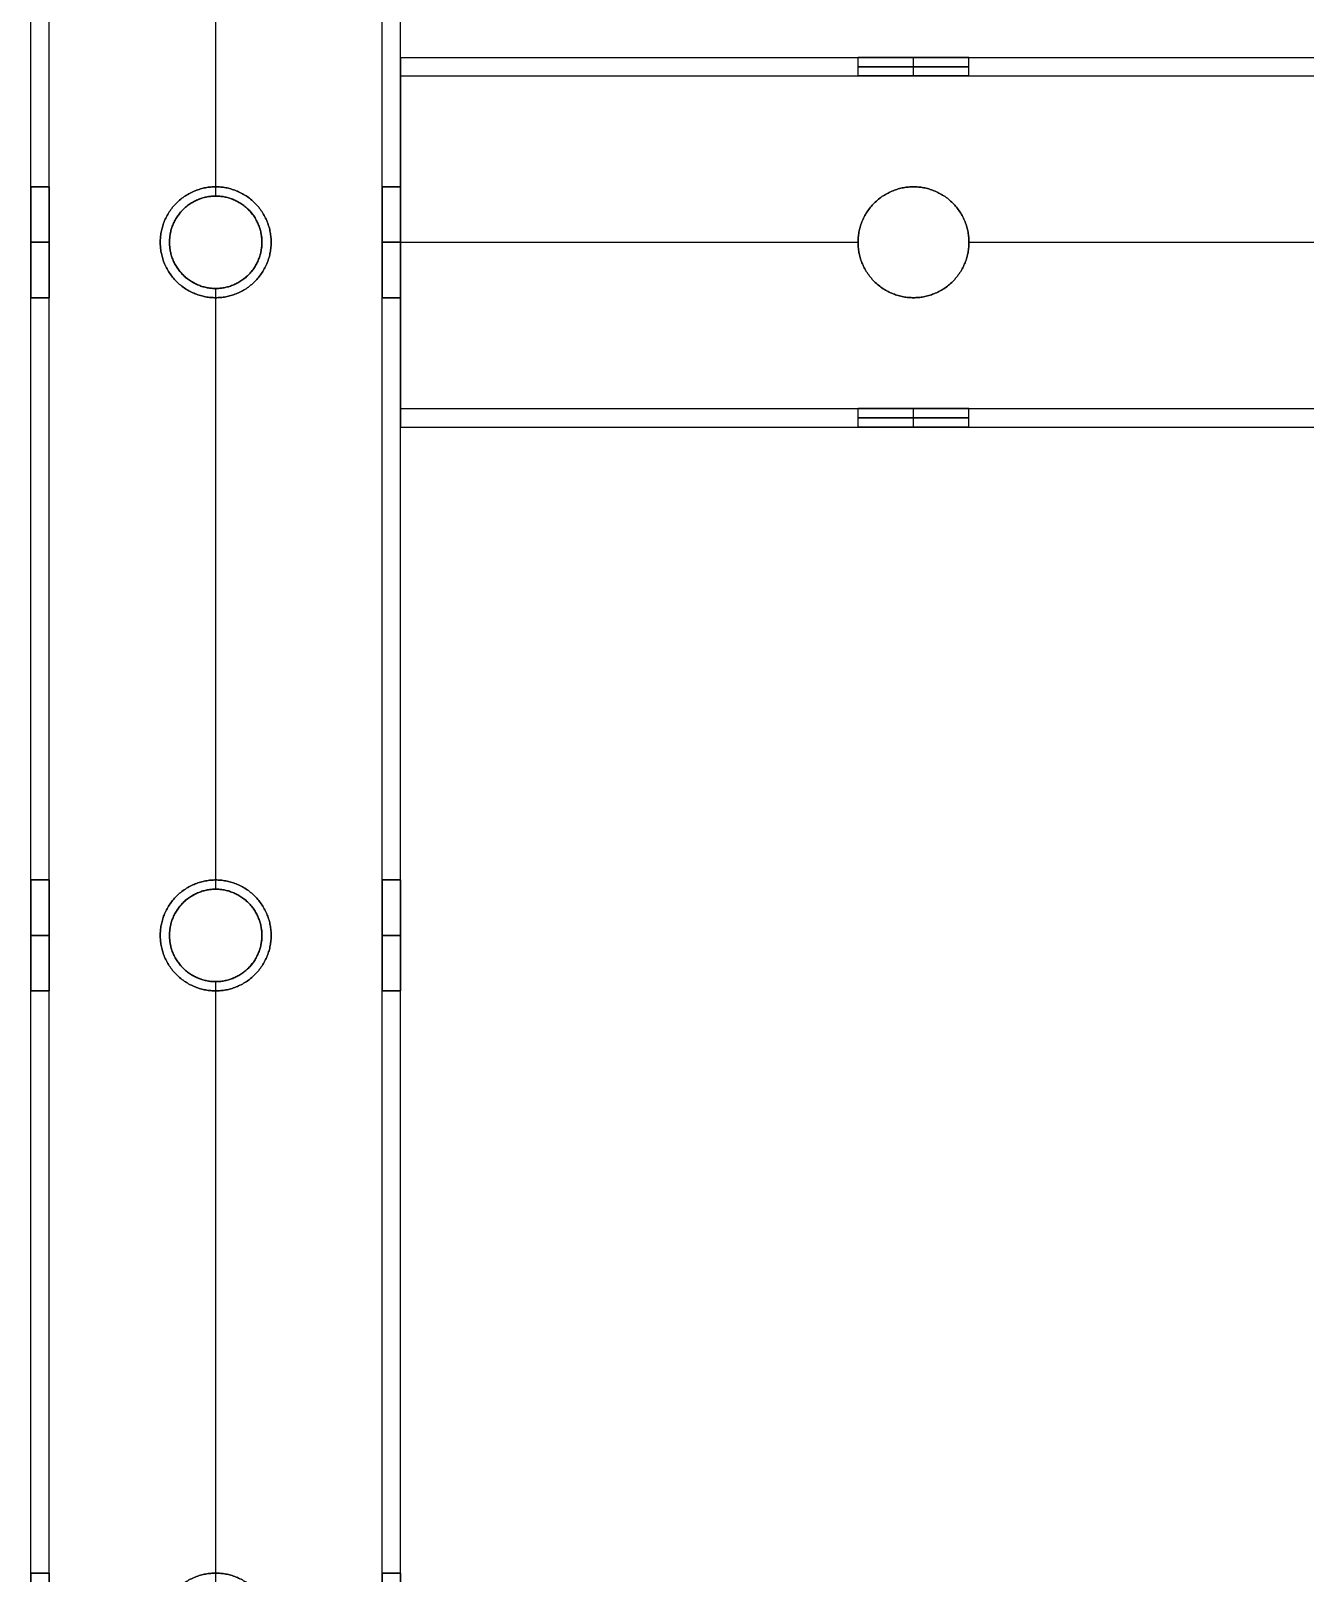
# Model space of a CAD drawing. Header units: millimetres. Extents: x -5956 to -4640, y -5088 to -3772.
# Drawn here: x -5956.1 to -5818.2, y -4611.4 to -4444.5 of the extents above; entities that cross this region are included whole.
import ezdxf

# ---------------------------------------------------------------- set-up
doc = ezdxf.new("R2010")
doc.units = ezdxf.units.MM
doc.header["$MEASUREMENT"] = 0
doc.layers.add('staal', color=5, linetype='Continuous', true_color=0x0000ff)

msp = doc.modelspace()

# ---------------------------------------------------------------- linework, layer by layer
at = {"layer": 'staal'}
for p, q in [((-5916.11, -4449.39, -404.81), (-5916.11, -4447.39, -404.81)), ((-5866.61, -4449.39, -404.81), (-5866.61, -4447.39, -404.81)), ((-5860.61, -4449.39, -398.81), (-5860.61, -4447.39, -398.81)), ((-5860.61, -4449.39, -410.81), (-5860.61, -4447.39, -410.81)), ((-5854.61, -4449.39, -404.81), (-5854.61, -4447.39, -404.81)), ((-5956.11, -4461.39, 1641.01), (-5954.11, -4461.39, 1641.01)), ((-5954.11, -4461.39, -404.81), (-5956.11, -4461.39, -404.81)), ((-5936.11, -4461.39, 1659.01), (-5936.11, -4461.39, 1661.01)), ((-5936.11, -4461.39, 1621.01), (-5936.11, -4461.39, 1623.01)), ((-5918.11, -4461.39, 1641.01), (-5916.11, -4461.39, 1641.01)), ((-5916.11, -4461.39, -404.81), (-5918.11, -4461.39, -404.81)), ((-5860.61, -4461.39, -422.81), (-5860.61, -4461.39, -424.81)), ((-5860.61, -4461.39, -384.81), (-5860.61, -4461.39, -386.81)), ((-5936.11, -4462.39, -386.81), (-5936.11, -4462.39, -384.81)), ((-5936.11, -4462.39, -424.81), (-5936.11, -4462.39, -422.81)), ((-5956.11, -4467.39, 1635.01), (-5954.11, -4467.39, 1635.01)), ((-5956.11, -4467.39, 1647.01), (-5954.11, -4467.39, 1647.01)), ((-5954.11, -4467.39, -410.81), (-5956.11, -4467.39, -410.81)), ((-5954.11, -4467.39, -398.81), (-5956.11, -4467.39, -398.81)), ((-5942.11, -4467.39, 1659.01), (-5942.11, -4467.39, 1661.01)), ((-5942.11, -4467.39, 1621.01), (-5942.11, -4467.39, 1623.01)), ((-5941.11, -4467.39, -386.81), (-5941.11, -4467.39, -384.81)), ((-5941.11, -4467.39, -424.81), (-5941.11, -4467.39, -422.81)), ((-5931.11, -4467.39, -424.81), (-5931.11, -4467.39, -422.81)), ((-5931.11, -4467.39, -386.81), (-5931.11, -4467.39, -384.81)), ((-5930.11, -4467.39, 1659.01), (-5930.11, -4467.39, 1661.01)), ((-5930.11, -4467.39, 1621.01), (-5930.11, -4467.39, 1623.01)), ((-5918.11, -4467.39, 1635.01), (-5916.11, -4467.39, 1635.01)), ((-5918.11, -4467.39, 1647.01), (-5916.11, -4467.39, 1647.01)), ((-5916.11, -4467.39, -410.81), (-5918.11, -4467.39, -410.81)), ((-5916.11, -4467.39, -398.81), (-5918.11, -4467.39, -398.81)), ((-5916.11, -4467.39, -384.81), (-5916.11, -4467.39, -386.81)), ((-5916.11, -4467.39, -422.81), (-5916.11, -4467.39, -424.81)), ((-5866.61, -4467.39, -422.81), (-5866.61, -4467.39, -424.81)), ((-5866.61, -4467.39, -384.81), (-5866.61, -4467.39, -386.81)), ((-5854.61, -4467.39, -422.81), (-5854.61, -4467.39, -424.81)), ((-5854.61, -4467.39, -384.81), (-5854.61, -4467.39, -386.81)), ((-5956.11, -4473.39, 1641.01), (-5954.11, -4473.39, 1641.01)), ((-5954.11, -4473.39, -404.81), (-5956.11, -4473.39, -404.81)), ((-5936.11, -4472.39, -386.81), (-5936.11, -4472.39, -384.81)), ((-5936.11, -4472.39, -424.81), (-5936.11, -4472.39, -422.81)), ((-5936.11, -4473.39, 1659.01), (-5936.11, -4473.39, 1661.01)), ((-5936.11, -4473.39, 1621.01), (-5936.11, -4473.39, 1623.01)), ((-5918.11, -4473.39, 1641.01), (-5916.11, -4473.39, 1641.01)), ((-5916.11, -4473.39, -404.81), (-5918.11, -4473.39, -404.81)), ((-5860.61, -4473.39, -422.81), (-5860.61, -4473.39, -424.81)), ((-5860.61, -4473.39, -384.81), (-5860.61, -4473.39, -386.81)), ((-5916.11, -4487.39, -404.81), (-5916.11, -4485.39, -404.81)), ((-5866.61, -4487.39, -404.81), (-5866.61, -4485.39, -404.81)), ((-5860.61, -4487.39, -398.81), (-5860.61, -4485.39, -398.81)), ((-5860.61, -4487.39, -410.81), (-5860.61, -4485.39, -410.81)), ((-5854.61, -4487.39, -404.81), (-5854.61, -4485.39, -404.81)), ((-5956.11, -4536.39, 1641.01), (-5954.11, -4536.39, 1641.01)), ((-5954.11, -4536.39, -404.81), (-5956.11, -4536.39, -404.81)), ((-5936.11, -4536.39, 1659.01), (-5936.11, -4536.39, 1661.01)), ((-5936.11, -4536.39, 1621.01), (-5936.11, -4536.39, 1623.01)), ((-5936.11, -4537.39, -386.81), (-5936.11, -4537.39, -384.81)), ((-5936.11, -4537.39, -424.81), (-5936.11, -4537.39, -422.81)), ((-5918.11, -4536.39, 1641.01), (-5916.11, -4536.39, 1641.01)), ((-5916.11, -4536.39, -404.81), (-5918.11, -4536.39, -404.81)), ((-5956.11, -4542.39, 1635.01), (-5954.11, -4542.39, 1635.01)), ((-5956.11, -4542.39, 1647.01), (-5954.11, -4542.39, 1647.01)), ((-5954.11, -4542.39, -410.81), (-5956.11, -4542.39, -410.81)), ((-5954.11, -4542.39, -398.81), (-5956.11, -4542.39, -398.81)), ((-5942.11, -4542.39, 1659.01), (-5942.11, -4542.39, 1661.01)), ((-5942.11, -4542.39, 1621.01), (-5942.11, -4542.39, 1623.01)), ((-5941.11, -4542.39, -386.81), (-5941.11, -4542.39, -384.81)), ((-5941.11, -4542.39, -424.81), (-5941.11, -4542.39, -422.81)), ((-5931.11, -4542.39, -424.81), (-5931.11, -4542.39, -422.81)), ((-5931.11, -4542.39, -386.81), (-5931.11, -4542.39, -384.81)), ((-5930.11, -4542.39, 1659.01), (-5930.11, -4542.39, 1661.01)), ((-5930.11, -4542.39, 1621.01), (-5930.11, -4542.39, 1623.01)), ((-5918.11, -4542.39, 1635.01), (-5916.11, -4542.39, 1635.01)), ((-5918.11, -4542.39, 1647.01), (-5916.11, -4542.39, 1647.01)), ((-5916.11, -4542.39, -410.81), (-5918.11, -4542.39, -410.81)), ((-5916.11, -4542.39, -398.81), (-5918.11, -4542.39, -398.81)), ((-5936.11, -4547.39, -386.81), (-5936.11, -4547.39, -384.81)), ((-5936.11, -4547.39, -424.81), (-5936.11, -4547.39, -422.81)), ((-5956.11, -4548.39, 1641.01), (-5954.11, -4548.39, 1641.01)), ((-5954.11, -4548.39, -404.81), (-5956.11, -4548.39, -404.81)), ((-5936.11, -4548.39, 1659.01), (-5936.11, -4548.39, 1661.01)), ((-5936.11, -4548.39, 1621.01), (-5936.11, -4548.39, 1623.01)), ((-5918.11, -4548.39, 1641.01), (-5916.11, -4548.39, 1641.01)), ((-5916.11, -4548.39, -404.81), (-5918.11, -4548.39, -404.81)), ((-5956.11, -4611.39, 1641.01), (-5954.11, -4611.39, 1641.01)), ((-5954.11, -4611.39, -404.81), (-5956.11, -4611.39, -404.81)), ((-5936.11, -4611.39, 1659.01), (-5936.11, -4611.39, 1661.01)), ((-5936.11, -4611.39, 1621.01), (-5936.11, -4611.39, 1623.01)), ((-5918.11, -4611.39, 1641.01), (-5916.11, -4611.39, 1641.01)), ((-5916.11, -4611.39, -404.81), (-5918.11, -4611.39, -404.81))]:
    msp.add_line(p, q, dxfattribs=at)
for points in [[(-4640.11, -5087.89), (-5956.11, -5087.89), (-5956.11, -3771.89), (-4640.11, -3771.89)], [(-4680.11, -5047.89), (-5916.11, -5047.89), (-5916.11, -3811.89), (-4680.11, -3811.89)]]:
    msp.add_lwpolyline(points, close=True, dxfattribs=at)
for centre in [(-5936.11, -4467.39, -424.81), (-5936.11, -4467.39, -385.81), (-5936.11, -4467.39, -423.81), (-5936.11, -4542.39, -424.81), (-5936.11, -4542.39, -385.81), (-5936.11, -4542.39, -423.81)]:
    msp.add_circle(centre, 5, dxfattribs=at)
for points in [[(-5956.11, -5087.89, 1621.01), (-5956.11, -4429.89, 1621.01), (-5956.11, -3771.89, 1621.01)], [(-5956.11, -5087.89, 1661.01), (-5956.11, -4429.89, 1661.01), (-5956.11, -3771.89, 1661.01)], [(-5956.11, -5087.89, -424.81), (-5956.11, -4429.89, -424.81), (-5956.11, -3771.89, -424.81)], [(-5956.11, -5087.89, -384.81), (-5956.11, -4429.89, -384.81), (-5956.11, -3771.89, -384.81)], [(-5954.11, -5085.89, 1659.01), (-5954.11, -4429.89, 1659.01), (-5954.11, -3773.89, 1659.01)], [(-5954.11, -5085.89, 1623.01), (-5954.11, -4429.89, 1623.01), (-5954.11, -3773.89, 1623.01)], [(-5954.11, -5085.89, -386.81), (-5954.11, -4429.89, -386.81), (-5954.11, -3773.89, -386.81)], [(-5954.11, -5085.89, -422.81), (-5954.11, -4429.89, -422.81), (-5954.11, -3773.89, -422.81)], [(-5918.11, -5049.89, 1659.01), (-5918.11, -4429.89, 1659.01), (-5918.11, -3809.89, 1659.01)], [(-5918.11, -5049.89, 1623.01), (-5918.11, -4429.89, 1623.01), (-5918.11, -3809.89, 1623.01)], [(-5918.11, -5049.89, -386.81), (-5918.11, -4429.89, -386.81), (-5918.11, -3809.89, -386.81)], [(-5918.11, -5049.89, -422.81), (-5918.11, -4429.89, -422.81), (-5918.11, -3809.89, -422.81)], [(-5916.11, -5047.89, 1621.01), (-5916.11, -4429.89, 1621.01), (-5916.11, -3811.89, 1621.01)], [(-5916.11, -5047.89, 1661.01), (-5916.11, -4429.89, 1661.01), (-5916.11, -3811.89, 1661.01)], [(-5916.11, -5047.89, -424.81), (-5916.11, -4429.89, -424.81), (-5916.11, -3811.89, -424.81)], [(-5916.11, -5047.89, -384.81), (-5916.11, -4429.89, -384.81), (-5916.11, -3811.89, -384.81)], [(-5956.11, -4461.39, 1641.01), (-5956.11, -4429.89, 1641.01), (-5956.11, -4398.39, 1641.01)], [(-5956.11, -4461.39, -404.81), (-5956.11, -4429.89, -404.81), (-5956.11, -4398.39, -404.81)], [(-5954.11, -4461.39, 1641.01), (-5954.11, -4429.89, 1641.01), (-5954.11, -4398.39, 1641.01)], [(-5954.11, -4461.39, -404.81), (-5954.11, -4429.89, -404.81), (-5954.11, -4398.39, -404.81)], [(-5936.11, -4462.39, -384.81), (-5936.11, -4429.89, -384.81), (-5936.11, -4397.39, -384.81)], [(-5936.11, -4462.39, -386.81), (-5936.11, -4429.89, -386.81), (-5936.11, -4397.39, -386.81)], [(-5936.11, -4462.39, -422.81), (-5936.11, -4429.89, -422.81), (-5936.11, -4397.39, -422.81)], [(-5936.11, -4462.39, -424.81), (-5936.11, -4429.89, -424.81), (-5936.11, -4397.39, -424.81)], [(-5936.11, -4461.39, 1661.01), (-5936.11, -4429.89, 1661.01), (-5936.11, -4398.39, 1661.01)], [(-5936.11, -4461.39, 1659.01), (-5936.11, -4429.89, 1659.01), (-5936.11, -4398.39, 1659.01)], [(-5936.11, -4461.39, 1623.01), (-5936.11, -4429.89, 1623.01), (-5936.11, -4398.39, 1623.01)], [(-5936.11, -4461.39, 1621.01), (-5936.11, -4429.89, 1621.01), (-5936.11, -4398.39, 1621.01)], [(-5918.11, -4461.39, 1641.01), (-5918.11, -4429.89, 1641.01), (-5918.11, -4398.39, 1641.01)], [(-5918.11, -4461.39, -404.81), (-5918.11, -4429.89, -404.81), (-5918.11, -4398.39, -404.81)], [(-5916.11, -4461.39, 1641.01), (-5916.11, -4429.89, 1641.01), (-5916.11, -4398.39, 1641.01)], [(-5916.11, -4461.39, -404.81), (-5916.11, -4429.89, -404.81), (-5916.11, -4398.39, -404.81)], [(-5916.11, -4487.39, -424.81), (-5916.11, -4467.39, -424.81), (-5916.11, -4447.39, -424.81)], [(-5916.11, -4447.39, -424.81), (-5598.36, -4447.39, -424.81), (-5280.61, -4447.39, -424.81)], [(-5916.11, -4447.39, -424.81), (-5916.11, -4447.39, -404.81), (-5916.11, -4447.39, -384.81)], [(-5916.11, -4447.39, -384.81), (-5598.36, -4447.39, -384.81), (-5280.61, -4447.39, -384.81)], [(-5916.11, -4447.39, -384.81), (-5916.11, -4467.39, -384.81), (-5916.11, -4487.39, -384.81)], [(-5916.11, -4447.39, -404.81), (-5891.36, -4447.39, -404.81), (-5866.61, -4447.39, -404.81)], [(-5854.61, -4447.39, -404.81), (-5823.11, -4447.39, -404.81), (-5791.61, -4447.39, -404.81)], [(-5916.11, -4449.39, -386.81), (-5916.11, -4449.39, -404.81), (-5916.11, -4449.39, -422.81)], [(-5916.11, -4449.39, -422.81), (-5598.36, -4449.39, -422.81), (-5280.61, -4449.39, -422.81)], [(-5916.11, -4449.39, -386.81), (-5598.36, -4449.39, -386.81), (-5280.61, -4449.39, -386.81)], [(-5916.11, -4449.39, -422.81), (-5916.11, -4467.39, -422.81), (-5916.11, -4485.39, -422.81)], [(-5916.11, -4485.39, -386.81), (-5916.11, -4467.39, -386.81), (-5916.11, -4449.39, -386.81)], [(-5916.11, -4449.39, -404.81), (-5891.36, -4449.39, -404.81), (-5866.61, -4449.39, -404.81)], [(-5854.61, -4449.39, -404.81), (-5823.11, -4449.39, -404.81), (-5791.61, -4449.39, -404.81)], [(-5916.11, -4467.39, -424.81), (-5891.36, -4467.39, -424.81), (-5866.61, -4467.39, -424.81)], [(-5916.11, -4467.39, -384.81), (-5891.36, -4467.39, -384.81), (-5866.61, -4467.39, -384.81)], [(-5916.11, -4467.39, -422.81), (-5891.36, -4467.39, -422.81), (-5866.61, -4467.39, -422.81)], [(-5916.11, -4467.39, -386.81), (-5891.36, -4467.39, -386.81), (-5866.61, -4467.39, -386.81)], [(-5854.61, -4467.39, -424.81), (-5823.11, -4467.39, -424.81), (-5791.61, -4467.39, -424.81)], [(-5854.61, -4467.39, -384.81), (-5823.11, -4467.39, -384.81), (-5791.61, -4467.39, -384.81)], [(-5854.61, -4467.39, -422.81), (-5823.11, -4467.39, -422.81), (-5791.61, -4467.39, -422.81)], [(-5854.61, -4467.39, -386.81), (-5823.11, -4467.39, -386.81), (-5791.61, -4467.39, -386.81)], [(-5956.11, -4536.39, 1641.01), (-5956.11, -4504.89, 1641.01), (-5956.11, -4473.39, 1641.01)], [(-5956.11, -4536.39, -404.81), (-5956.11, -4504.89, -404.81), (-5956.11, -4473.39, -404.81)], [(-5954.11, -4536.39, 1641.01), (-5954.11, -4504.89, 1641.01), (-5954.11, -4473.39, 1641.01)], [(-5954.11, -4536.39, -404.81), (-5954.11, -4504.89, -404.81), (-5954.11, -4473.39, -404.81)], [(-5936.11, -4537.39, -384.81), (-5936.11, -4504.89, -384.81), (-5936.11, -4472.39, -384.81)], [(-5936.11, -4537.39, -386.81), (-5936.11, -4504.89, -386.81), (-5936.11, -4472.39, -386.81)], [(-5936.11, -4537.39, -422.81), (-5936.11, -4504.89, -422.81), (-5936.11, -4472.39, -422.81)], [(-5936.11, -4537.39, -424.81), (-5936.11, -4504.89, -424.81), (-5936.11, -4472.39, -424.81)], [(-5936.11, -4536.39, 1661.01), (-5936.11, -4504.89, 1661.01), (-5936.11, -4473.39, 1661.01)], [(-5936.11, -4536.39, 1659.01), (-5936.11, -4504.89, 1659.01), (-5936.11, -4473.39, 1659.01)], [(-5936.11, -4536.39, 1623.01), (-5936.11, -4504.89, 1623.01), (-5936.11, -4473.39, 1623.01)], [(-5936.11, -4536.39, 1621.01), (-5936.11, -4504.89, 1621.01), (-5936.11, -4473.39, 1621.01)], [(-5918.11, -4536.39, 1641.01), (-5918.11, -4504.89, 1641.01), (-5918.11, -4473.39, 1641.01)], [(-5918.11, -4536.39, -404.81), (-5918.11, -4504.89, -404.81), (-5918.11, -4473.39, -404.81)], [(-5916.11, -4536.39, 1641.01), (-5916.11, -4504.89, 1641.01), (-5916.11, -4473.39, 1641.01)], [(-5916.11, -4536.39, -404.81), (-5916.11, -4504.89, -404.81), (-5916.11, -4473.39, -404.81)], [(-5916.11, -4485.39, -422.81), (-5598.36, -4485.39, -422.81), (-5280.61, -4485.39, -422.81)], [(-5916.11, -4485.39, -422.81), (-5916.11, -4485.39, -404.81), (-5916.11, -4485.39, -386.81)], [(-5916.11, -4485.39, -386.81), (-5598.36, -4485.39, -386.81), (-5280.61, -4485.39, -386.81)], [(-5916.11, -4485.39, -404.81), (-5891.36, -4485.39, -404.81), (-5866.61, -4485.39, -404.81)], [(-5854.61, -4485.39, -404.81), (-5823.11, -4485.39, -404.81), (-5791.61, -4485.39, -404.81)], [(-5916.11, -4487.39, -424.81), (-5598.36, -4487.39, -424.81), (-5280.61, -4487.39, -424.81)], [(-5916.11, -4487.39, -384.81), (-5598.36, -4487.39, -384.81), (-5280.61, -4487.39, -384.81)], [(-5916.11, -4487.39, -384.81), (-5916.11, -4487.39, -404.81), (-5916.11, -4487.39, -424.81)], [(-5916.11, -4487.39, -404.81), (-5891.36, -4487.39, -404.81), (-5866.61, -4487.39, -404.81)], [(-5854.61, -4487.39, -404.81), (-5823.11, -4487.39, -404.81), (-5791.61, -4487.39, -404.81)], [(-5936.11, -4612.39, -384.81), (-5936.11, -4579.89, -384.81), (-5936.11, -4547.39, -384.81)], [(-5936.11, -4612.39, -386.81), (-5936.11, -4579.89, -386.81), (-5936.11, -4547.39, -386.81)], [(-5936.11, -4612.39, -422.81), (-5936.11, -4579.89, -422.81), (-5936.11, -4547.39, -422.81)], [(-5936.11, -4612.39, -424.81), (-5936.11, -4579.89, -424.81), (-5936.11, -4547.39, -424.81)], [(-5956.11, -4611.39, 1641.01), (-5956.11, -4579.89, 1641.01), (-5956.11, -4548.39, 1641.01)], [(-5956.11, -4611.39, -404.81), (-5956.11, -4579.89, -404.81), (-5956.11, -4548.39, -404.81)], [(-5954.11, -4611.39, 1641.01), (-5954.11, -4579.89, 1641.01), (-5954.11, -4548.39, 1641.01)], [(-5954.11, -4611.39, -404.81), (-5954.11, -4579.89, -404.81), (-5954.11, -4548.39, -404.81)], [(-5936.11, -4611.39, 1661.01), (-5936.11, -4579.89, 1661.01), (-5936.11, -4548.39, 1661.01)], [(-5936.11, -4611.39, 1659.01), (-5936.11, -4579.89, 1659.01), (-5936.11, -4548.39, 1659.01)], [(-5936.11, -4611.39, 1623.01), (-5936.11, -4579.89, 1623.01), (-5936.11, -4548.39, 1623.01)], [(-5936.11, -4611.39, 1621.01), (-5936.11, -4579.89, 1621.01), (-5936.11, -4548.39, 1621.01)], [(-5918.11, -4611.39, 1641.01), (-5918.11, -4579.89, 1641.01), (-5918.11, -4548.39, 1641.01)], [(-5918.11, -4611.39, -404.81), (-5918.11, -4579.89, -404.81), (-5918.11, -4548.39, -404.81)], [(-5916.11, -4611.39, 1641.01), (-5916.11, -4579.89, 1641.01), (-5916.11, -4548.39, 1641.01)], [(-5916.11, -4611.39, -404.81), (-5916.11, -4579.89, -404.81), (-5916.11, -4548.39, -404.81)]]:
    msp.add_open_spline(points, degree=2, dxfattribs=at)
for points, weights, knots in [([(-5860.61, -4447.39, -398.81), (-5866.61, -4447.39, -398.81), (-5866.61, -4447.39, -404.81), (-5866.61, -4447.39, -410.81), (-5860.61, -4447.39, -410.81), (-5854.61, -4447.39, -410.81), (-5854.61, -4447.39, -404.81), (-5854.61, -4447.39, -398.81), (-5860.61, -4447.39, -398.81)], [1, 0.707106781187, 1, 0.707106781187, 1, 0.707106781187, 1, 0.707106781187, 1], [-31.415927, -31.415927, -31.415927, -23.561945, -23.561945, -15.707963, -15.707963, -7.853982, -7.853982, 0, 0, 0]), ([(-5860.61, -4448.39, -398.81), (-5854.61, -4448.39, -398.81), (-5854.61, -4448.39, -404.81), (-5854.61, -4448.39, -410.81), (-5860.61, -4448.39, -410.81), (-5866.61, -4448.39, -410.81), (-5866.61, -4448.39, -404.81), (-5866.61, -4448.39, -398.81), (-5860.61, -4448.39, -398.81)], [1, 0.707106781187, 1, 0.707106781187, 1, 0.707106781187, 1, 0.707106781187, 1], [0, 0, 0, 7.853982, 7.853982, 15.707963, 15.707963, 23.561945, 23.561945, 31.415927, 31.415927, 31.415927]), ([(-5860.61, -4449.39, -398.81), (-5854.61, -4449.39, -398.81), (-5854.61, -4449.39, -404.81), (-5854.61, -4449.39, -410.81), (-5860.61, -4449.39, -410.81), (-5866.61, -4449.39, -410.81), (-5866.61, -4449.39, -404.81), (-5866.61, -4449.39, -398.81), (-5860.61, -4449.39, -398.81)], [0.999999860338, 0.707106851018, 1, 0.707106781187, 1, 0.707106781187, 1, 0.707106851018, 0.999999860338], [0, 0, 0, 7.853981, 7.853981, 15.707963, 15.707963, 23.561946, 23.561946, 31.415927, 31.415927, 31.415927]), ([(-5956.11, -4467.39, 1635.01), (-5956.11, -4473.39, 1635.01), (-5956.11, -4473.39, 1641.01), (-5956.11, -4473.39, 1647.01), (-5956.11, -4467.39, 1647.01), (-5956.11, -4461.39, 1647.01), (-5956.11, -4461.39, 1641.01), (-5956.11, -4461.39, 1635.01), (-5956.11, -4467.39, 1635.01)], [1, 0.707106781187, 1, 0.707106781187, 1, 0.707106781187, 1, 0.707106781187, 1], [0, 0, 0, 7.853982, 7.853982, 15.707963, 15.707963, 23.561945, 23.561945, 31.415927, 31.415927, 31.415927]), ([(-5956.11, -4467.39, -410.81), (-5956.11, -4473.39, -410.81), (-5956.11, -4473.39, -404.81), (-5956.11, -4473.39, -398.81), (-5956.11, -4467.39, -398.81), (-5956.11, -4461.39, -398.81), (-5956.11, -4461.39, -404.81), (-5956.11, -4461.39, -410.81), (-5956.11, -4467.39, -410.81)], [1, 0.707106781187, 1, 0.707106781187, 1, 0.707106781187, 1, 0.707106781187, 1], [0, 0, 0, 7.853982, 7.853982, 15.707963, 15.707963, 23.561945, 23.561945, 31.415927, 31.415927, 31.415927]), ([(-5954.11, -4467.39, 1635.01), (-5954.11, -4461.39, 1635.01), (-5954.11, -4461.39, 1641.01), (-5954.11, -4461.39, 1647.01), (-5954.11, -4467.39, 1647.01), (-5954.11, -4473.39, 1647.01), (-5954.11, -4473.39, 1641.01), (-5954.11, -4473.39, 1635.01), (-5954.11, -4467.39, 1635.01)], [1, 0.707106781187, 1, 0.707106781187, 1, 0.707106781187, 1, 0.707106781187, 1], [-31.415927, -31.415927, -31.415927, -23.561945, -23.561945, -15.707963, -15.707963, -7.853982, -7.853982, 0, 0, 0]), ([(-5954.11, -4467.39, -410.81), (-5954.11, -4461.39, -410.81), (-5954.11, -4461.39, -404.81), (-5954.11, -4461.39, -398.81), (-5954.11, -4467.39, -398.81), (-5954.11, -4473.39, -398.81), (-5954.11, -4473.39, -404.81), (-5954.11, -4473.39, -410.81), (-5954.11, -4467.39, -410.81)], [1, 0.707106781187, 1, 0.707106781187, 1, 0.707106781187, 1, 0.707106781187, 1], [-31.415927, -31.415927, -31.415927, -23.561945, -23.561945, -15.707963, -15.707963, -7.853982, -7.853982, 0, 0, 0]), ([(-5930.11, -4467.39, 1661.01), (-5930.11, -4461.39, 1661.01), (-5936.11, -4461.39, 1661.01), (-5942.11, -4461.39, 1661.01), (-5942.11, -4467.39, 1661.01), (-5942.11, -4473.39, 1661.01), (-5936.11, -4473.39, 1661.01), (-5930.11, -4473.39, 1661.01), (-5930.11, -4467.39, 1661.01)], [1, 0.707106781187, 1, 0.707106781187, 1, 0.707106781187, 1, 0.707106781187, 1], [-31.415927, -31.415927, -31.415927, -23.561945, -23.561945, -15.707963, -15.707963, -7.853982, -7.853982, 0, 0, 0]), ([(-5930.11, -4467.39, 1659.01), (-5930.11, -4473.39, 1659.01), (-5936.11, -4473.39, 1659.01), (-5942.11, -4473.39, 1659.01), (-5942.11, -4467.39, 1659.01), (-5942.11, -4461.39, 1659.01), (-5936.11, -4461.39, 1659.01), (-5930.11, -4461.39, 1659.01), (-5930.11, -4467.39, 1659.01)], [1, 0.707106781187, 1, 0.707106781187, 1, 0.707106781187, 1, 0.707106781187, 1], [0, 0, 0, 7.853982, 7.853982, 15.707963, 15.707963, 23.561945, 23.561945, 31.415927, 31.415927, 31.415927]), ([(-5930.11, -4467.39, 1623.01), (-5930.11, -4461.39, 1623.01), (-5936.11, -4461.39, 1623.01), (-5942.11, -4461.39, 1623.01), (-5942.11, -4467.39, 1623.01), (-5942.11, -4473.39, 1623.01), (-5936.11, -4473.39, 1623.01), (-5930.11, -4473.39, 1623.01), (-5930.11, -4467.39, 1623.01)], [1, 0.707106781187, 1, 0.707106781187, 1, 0.707106781187, 1, 0.707106781187, 1], [-31.415927, -31.415927, -31.415927, -23.561945, -23.561945, -15.707963, -15.707963, -7.853982, -7.853982, 0, 0, 0]), ([(-5930.11, -4467.39, 1621.01), (-5930.11, -4473.39, 1621.01), (-5936.11, -4473.39, 1621.01), (-5942.11, -4473.39, 1621.01), (-5942.11, -4467.39, 1621.01), (-5942.11, -4461.39, 1621.01), (-5936.11, -4461.39, 1621.01), (-5930.11, -4461.39, 1621.01), (-5930.11, -4467.39, 1621.01)], [1, 0.707106781187, 1, 0.707106781187, 1, 0.707106781187, 1, 0.707106781187, 1], [0, 0, 0, 7.853982, 7.853982, 15.707963, 15.707963, 23.561945, 23.561945, 31.415927, 31.415927, 31.415927]), ([(-5918.11, -4467.39, 1635.01), (-5918.11, -4473.39, 1635.01), (-5918.11, -4473.39, 1641.01), (-5918.11, -4473.39, 1647.01), (-5918.11, -4467.39, 1647.01), (-5918.11, -4461.39, 1647.01), (-5918.11, -4461.39, 1641.01), (-5918.11, -4461.39, 1635.01), (-5918.11, -4467.39, 1635.01)], [1, 0.707106781187, 1, 0.707106781187, 1, 0.707106781187, 1, 0.707106781187, 1], [0, 0, 0, 7.853982, 7.853982, 15.707963, 15.707963, 23.561945, 23.561945, 31.415927, 31.415927, 31.415927]), ([(-5918.11, -4467.39, -410.81), (-5918.11, -4473.39, -410.81), (-5918.11, -4473.39, -404.81), (-5918.11, -4473.39, -398.81), (-5918.11, -4467.39, -398.81), (-5918.11, -4461.39, -398.81), (-5918.11, -4461.39, -404.81), (-5918.11, -4461.39, -410.81), (-5918.11, -4467.39, -410.81)], [1, 0.707106781187, 1, 0.707106781187, 1, 0.707106781187, 1, 0.707106781187, 1], [0, 0, 0, 7.853982, 7.853982, 15.707963, 15.707963, 23.561945, 23.561945, 31.415927, 31.415927, 31.415927]), ([(-5916.11, -4467.39, 1635.01), (-5916.11, -4461.39, 1635.01), (-5916.11, -4461.39, 1641.01), (-5916.11, -4461.39, 1647.01), (-5916.11, -4467.39, 1647.01), (-5916.11, -4473.39, 1647.01), (-5916.11, -4473.39, 1641.01), (-5916.11, -4473.39, 1635.01), (-5916.11, -4467.39, 1635.01)], [1, 0.707106781187, 1, 0.707106781187, 1, 0.707106781187, 1, 0.707106781187, 1], [-31.415927, -31.415927, -31.415927, -23.561945, -23.561945, -15.707963, -15.707963, -7.853982, -7.853982, 0, 0, 0]), ([(-5916.11, -4467.39, -410.81), (-5916.11, -4461.39, -410.81), (-5916.11, -4461.39, -404.81), (-5916.11, -4461.39, -398.81), (-5916.11, -4467.39, -398.81), (-5916.11, -4473.39, -398.81), (-5916.11, -4473.39, -404.81), (-5916.11, -4473.39, -410.81), (-5916.11, -4467.39, -410.81)], [1, 0.707106781187, 1, 0.707106781187, 1, 0.707106781187, 1, 0.707106781187, 1], [-31.415927, -31.415927, -31.415927, -23.561945, -23.561945, -15.707963, -15.707963, -7.853982, -7.853982, 0, 0, 0]), ([(-5860.61, -4461.39, -424.81), (-5866.61, -4461.39, -424.81), (-5866.61, -4467.39, -424.81), (-5866.61, -4473.39, -424.81), (-5860.61, -4473.39, -424.81), (-5854.61, -4473.39, -424.81), (-5854.61, -4467.39, -424.81), (-5854.61, -4461.39, -424.81), (-5860.61, -4461.39, -424.81)], [1, 0.707106781187, 1, 0.707106781187, 1, 0.707106781187, 1, 0.707106781187, 1], [-31.415927, -31.415927, -31.415927, -23.561945, -23.561945, -15.707963, -15.707963, -7.853982, -7.853982, 0, 0, 0]), ([(-5860.61, -4461.39, -384.81), (-5854.61, -4461.39, -384.81), (-5854.61, -4467.39, -384.81), (-5854.61, -4473.39, -384.81), (-5860.61, -4473.39, -384.81), (-5866.61, -4473.39, -384.81), (-5866.61, -4467.39, -384.81), (-5866.61, -4461.39, -384.81), (-5860.61, -4461.39, -384.81)], [1, 0.707106781187, 1, 0.707106781187, 1, 0.707106781187, 1, 0.707106781187, 1], [0, 0, 0, 7.853982, 7.853982, 15.707963, 15.707963, 23.561945, 23.561945, 31.415927, 31.415927, 31.415927]), ([(-5860.61, -4461.39, -422.81), (-5854.61, -4461.39, -422.81), (-5854.61, -4467.39, -422.81), (-5854.61, -4473.39, -422.81), (-5860.61, -4473.39, -422.81), (-5866.61, -4473.39, -422.81), (-5866.61, -4467.39, -422.81), (-5866.61, -4461.39, -422.81), (-5860.61, -4461.39, -422.81)], [1, 0.707106781187, 1, 0.707106781187, 1, 0.707106781187, 1, 0.707106781187, 1], [0, 0, 0, 7.853982, 7.853982, 15.707963, 15.707963, 23.561945, 23.561945, 31.415927, 31.415927, 31.415927]), ([(-5860.61, -4461.39, -386.81), (-5866.61, -4461.39, -386.81), (-5866.61, -4467.39, -386.81), (-5866.61, -4473.39, -386.81), (-5860.61, -4473.39, -386.81), (-5854.61, -4473.39, -386.81), (-5854.61, -4467.39, -386.81), (-5854.61, -4461.39, -386.81), (-5860.61, -4461.39, -386.81)], [1, 0.707106781187, 1, 0.707106781187, 1, 0.707106781187, 1, 0.707106781187, 1], [-31.415927, -31.415927, -31.415927, -23.561945, -23.561945, -15.707963, -15.707963, -7.853982, -7.853982, 0, 0, 0]), ([(-5860.61, -4461.39, -423.81), (-5854.61, -4461.39, -423.81), (-5854.61, -4467.39, -423.81), (-5854.61, -4473.39, -423.81), (-5860.61, -4473.39, -423.81), (-5866.61, -4473.39, -423.81), (-5866.61, -4467.39, -423.81), (-5866.61, -4461.39, -423.81), (-5860.61, -4461.39, -423.81)], [1, 0.707106781187, 1, 0.707106781187, 1, 0.707106781187, 1, 0.707106781187, 1], [0, 0, 0, 7.853982, 7.853982, 15.707963, 15.707963, 23.561945, 23.561945, 31.415927, 31.415927, 31.415927]), ([(-5860.61, -4461.39, -385.81), (-5854.61, -4461.39, -385.81), (-5854.61, -4467.39, -385.81), (-5854.61, -4473.39, -385.81), (-5860.61, -4473.39, -385.81), (-5866.61, -4473.39, -385.81), (-5866.61, -4467.39, -385.81), (-5866.61, -4461.39, -385.81), (-5860.61, -4461.39, -385.81)], [1, 0.707106781187, 1, 0.707106781187, 1, 0.707106781187, 1, 0.707106781187, 1], [0, 0, 0, 7.853982, 7.853982, 15.707963, 15.707963, 23.561945, 23.561945, 31.415927, 31.415927, 31.415927]), ([(-5931.11, -4467.39, -384.81), (-5931.11, -4462.39, -384.81), (-5936.11, -4462.39, -384.81), (-5941.11, -4462.39, -384.81), (-5941.11, -4467.39, -384.81), (-5941.11, -4472.39, -384.81), (-5936.11, -4472.39, -384.81), (-5931.11, -4472.39, -384.81), (-5931.11, -4467.39, -384.81)], [1, 0.707106781187, 1, 0.707106781187, 1, 0.707106781187, 1, 0.707106781187, 1], [-31.415927, -31.415927, -31.415927, -23.561945, -23.561945, -15.707963, -15.707963, -7.853982, -7.853982, 0, 0, 0]), ([(-5931.11, -4467.39, -386.81), (-5931.11, -4472.39, -386.81), (-5936.11, -4472.39, -386.81), (-5941.11, -4472.39, -386.81), (-5941.11, -4467.39, -386.81), (-5941.11, -4462.39, -386.81), (-5936.11, -4462.39, -386.81), (-5931.11, -4462.39, -386.81), (-5931.11, -4467.39, -386.81)], [1, 0.707106781187, 1, 0.707106781187, 1, 0.707106781187, 1, 0.707106781187, 1], [0, 0, 0, 7.853982, 7.853982, 15.707963, 15.707963, 23.561945, 23.561945, 31.415927, 31.415927, 31.415927]), ([(-5931.11, -4467.39, -422.81), (-5931.11, -4462.39, -422.81), (-5936.11, -4462.39, -422.81), (-5941.11, -4462.39, -422.81), (-5941.11, -4467.39, -422.81), (-5941.11, -4472.39, -422.81), (-5936.11, -4472.39, -422.81), (-5931.11, -4472.39, -422.81), (-5931.11, -4467.39, -422.81)], [1, 0.707106781187, 1, 0.707106781187, 1, 0.707106781187, 1, 0.707106781187, 1], [-31.415927, -31.415927, -31.415927, -23.561945, -23.561945, -15.707963, -15.707963, -7.853982, -7.853982, 0, 0, 0]), ([(-5860.61, -4485.39, -398.81), (-5866.61, -4485.39, -398.81), (-5866.61, -4485.39, -404.81), (-5866.61, -4485.39, -410.81), (-5860.61, -4485.39, -410.81), (-5854.61, -4485.39, -410.81), (-5854.61, -4485.39, -404.81), (-5854.61, -4485.39, -398.81), (-5860.61, -4485.39, -398.81)], [1, 0.707106781187, 1, 0.707106781187, 1, 0.707106781187, 1, 0.707106781187, 1], [-31.415927, -31.415927, -31.415927, -23.561945, -23.561945, -15.707963, -15.707963, -7.853982, -7.853982, 0, 0, 0]), ([(-5860.61, -4486.39, -398.81), (-5854.61, -4486.39, -398.81), (-5854.61, -4486.39, -404.81), (-5854.61, -4486.39, -410.81), (-5860.61, -4486.39, -410.81), (-5866.61, -4486.39, -410.81), (-5866.61, -4486.39, -404.81), (-5866.61, -4486.39, -398.81), (-5860.61, -4486.39, -398.81)], [1, 0.707106781187, 1, 0.707106781187, 1, 0.707106781187, 1, 0.707106781187, 1], [0, 0, 0, 7.853982, 7.853982, 15.707963, 15.707963, 23.561945, 23.561945, 31.415927, 31.415927, 31.415927]), ([(-5860.61, -4487.39, -398.81), (-5854.61, -4487.39, -398.81), (-5854.61, -4487.39, -404.81), (-5854.61, -4487.39, -410.81), (-5860.61, -4487.39, -410.81), (-5866.61, -4487.39, -410.81), (-5866.61, -4487.39, -404.81), (-5866.61, -4487.39, -398.81), (-5860.61, -4487.39, -398.81)], [1, 0.707106781187, 1, 0.707106781187, 1, 0.707106781187, 1, 0.707106781187, 1], [0, 0, 0, 7.853982, 7.853982, 15.707963, 15.707963, 23.561945, 23.561945, 31.415927, 31.415927, 31.415927]), ([(-5956.11, -4542.39, 1635.01), (-5956.11, -4548.39, 1635.01), (-5956.11, -4548.39, 1641.01), (-5956.11, -4548.39, 1647.01), (-5956.11, -4542.39, 1647.01), (-5956.11, -4536.39, 1647.01), (-5956.11, -4536.39, 1641.01), (-5956.11, -4536.39, 1635.01), (-5956.11, -4542.39, 1635.01)], [1, 0.707106781187, 1, 0.707106781187, 1, 0.707106781187, 1, 0.707106781187, 1], [0, 0, 0, 7.853982, 7.853982, 15.707963, 15.707963, 23.561945, 23.561945, 31.415927, 31.415927, 31.415927]), ([(-5956.11, -4542.39, -410.81), (-5956.11, -4548.39, -410.81), (-5956.11, -4548.39, -404.81), (-5956.11, -4548.39, -398.81), (-5956.11, -4542.39, -398.81), (-5956.11, -4536.39, -398.81), (-5956.11, -4536.39, -404.81), (-5956.11, -4536.39, -410.81), (-5956.11, -4542.39, -410.81)], [1, 0.707106781187, 1, 0.707106781187, 1, 0.707106781187, 1, 0.707106781187, 1], [0, 0, 0, 7.853982, 7.853982, 15.707963, 15.707963, 23.561945, 23.561945, 31.415927, 31.415927, 31.415927]), ([(-5954.11, -4542.39, 1635.01), (-5954.11, -4536.39, 1635.01), (-5954.11, -4536.39, 1641.01), (-5954.11, -4536.39, 1647.01), (-5954.11, -4542.39, 1647.01), (-5954.11, -4548.39, 1647.01), (-5954.11, -4548.39, 1641.01), (-5954.11, -4548.39, 1635.01), (-5954.11, -4542.39, 1635.01)], [1, 0.707106781187, 1, 0.707106781187, 1, 0.707106781187, 1, 0.707106781187, 1], [-31.415927, -31.415927, -31.415927, -23.561945, -23.561945, -15.707963, -15.707963, -7.853982, -7.853982, 0, 0, 0]), ([(-5954.11, -4542.39, -410.81), (-5954.11, -4536.39, -410.81), (-5954.11, -4536.39, -404.81), (-5954.11, -4536.39, -398.81), (-5954.11, -4542.39, -398.81), (-5954.11, -4548.39, -398.81), (-5954.11, -4548.39, -404.81), (-5954.11, -4548.39, -410.81), (-5954.11, -4542.39, -410.81)], [1, 0.707106781187, 1, 0.707106781187, 1, 0.707106781187, 1, 0.707106781187, 1], [-31.415927, -31.415927, -31.415927, -23.561945, -23.561945, -15.707963, -15.707963, -7.853982, -7.853982, 0, 0, 0]), ([(-5930.11, -4542.39, 1661.01), (-5930.11, -4536.39, 1661.01), (-5936.11, -4536.39, 1661.01), (-5942.11, -4536.39, 1661.01), (-5942.11, -4542.39, 1661.01), (-5942.11, -4548.39, 1661.01), (-5936.11, -4548.39, 1661.01), (-5930.11, -4548.39, 1661.01), (-5930.11, -4542.39, 1661.01)], [1, 0.707106781187, 1, 0.707106781187, 1, 0.707106781187, 1, 0.707106781187, 1], [-31.415927, -31.415927, -31.415927, -23.561945, -23.561945, -15.707963, -15.707963, -7.853982, -7.853982, 0, 0, 0]), ([(-5930.11, -4542.39, 1659.01), (-5930.11, -4548.39, 1659.01), (-5936.11, -4548.39, 1659.01), (-5942.11, -4548.39, 1659.01), (-5942.11, -4542.39, 1659.01), (-5942.11, -4536.39, 1659.01), (-5936.11, -4536.39, 1659.01), (-5930.11, -4536.39, 1659.01), (-5930.11, -4542.39, 1659.01)], [1, 0.707106781187, 1, 0.707106781187, 1, 0.707106781187, 1, 0.707106781187, 1], [0, 0, 0, 7.853982, 7.853982, 15.707963, 15.707963, 23.561945, 23.561945, 31.415927, 31.415927, 31.415927]), ([(-5930.11, -4542.39, 1623.01), (-5930.11, -4536.39, 1623.01), (-5936.11, -4536.39, 1623.01), (-5942.11, -4536.39, 1623.01), (-5942.11, -4542.39, 1623.01), (-5942.11, -4548.39, 1623.01), (-5936.11, -4548.39, 1623.01), (-5930.11, -4548.39, 1623.01), (-5930.11, -4542.39, 1623.01)], [1, 0.707106781187, 1, 0.707106781187, 1, 0.707106781187, 1, 0.707106781187, 1], [-31.415927, -31.415927, -31.415927, -23.561945, -23.561945, -15.707963, -15.707963, -7.853982, -7.853982, 0, 0, 0]), ([(-5930.11, -4542.39, 1621.01), (-5930.11, -4548.39, 1621.01), (-5936.11, -4548.39, 1621.01), (-5942.11, -4548.39, 1621.01), (-5942.11, -4542.39, 1621.01), (-5942.11, -4536.39, 1621.01), (-5936.11, -4536.39, 1621.01), (-5930.11, -4536.39, 1621.01), (-5930.11, -4542.39, 1621.01)], [1, 0.707106781187, 1, 0.707106781187, 1, 0.707106781187, 1, 0.707106781187, 1], [0, 0, 0, 7.853982, 7.853982, 15.707963, 15.707963, 23.561945, 23.561945, 31.415927, 31.415927, 31.415927]), ([(-5931.11, -4542.39, -384.81), (-5931.11, -4537.39, -384.81), (-5936.11, -4537.39, -384.81), (-5941.11, -4537.39, -384.81), (-5941.11, -4542.39, -384.81), (-5941.11, -4547.39, -384.81), (-5936.11, -4547.39, -384.81), (-5931.11, -4547.39, -384.81), (-5931.11, -4542.39, -384.81)], [1, 0.707106781187, 1, 0.707106781187, 1, 0.707106781187, 1, 0.707106781187, 1], [-31.415927, -31.415927, -31.415927, -23.561945, -23.561945, -15.707963, -15.707963, -7.853982, -7.853982, 0, 0, 0]), ([(-5931.11, -4542.39, -386.81), (-5931.11, -4547.39, -386.81), (-5936.11, -4547.39, -386.81), (-5941.11, -4547.39, -386.81), (-5941.11, -4542.39, -386.81), (-5941.11, -4537.39, -386.81), (-5936.11, -4537.39, -386.81), (-5931.11, -4537.39, -386.81), (-5931.11, -4542.39, -386.81)], [1, 0.707106781187, 1, 0.707106781187, 1, 0.707106781187, 1, 0.707106781187, 1], [0, 0, 0, 7.853982, 7.853982, 15.707963, 15.707963, 23.561945, 23.561945, 31.415927, 31.415927, 31.415927]), ([(-5931.11, -4542.39, -422.81), (-5931.11, -4537.39, -422.81), (-5936.11, -4537.39, -422.81), (-5941.11, -4537.39, -422.81), (-5941.11, -4542.39, -422.81), (-5941.11, -4547.39, -422.81), (-5936.11, -4547.39, -422.81), (-5931.11, -4547.39, -422.81), (-5931.11, -4542.39, -422.81)], [1, 0.707106781187, 1, 0.707106781187, 1, 0.707106781187, 1, 0.707106781187, 1], [-31.415927, -31.415927, -31.415927, -23.561945, -23.561945, -15.707963, -15.707963, -7.853982, -7.853982, 0, 0, 0]), ([(-5918.11, -4542.39, 1635.01), (-5918.11, -4548.39, 1635.01), (-5918.11, -4548.39, 1641.01), (-5918.11, -4548.39, 1647.01), (-5918.11, -4542.39, 1647.01), (-5918.11, -4536.39, 1647.01), (-5918.11, -4536.39, 1641.01), (-5918.11, -4536.39, 1635.01), (-5918.11, -4542.39, 1635.01)], [1, 0.707106781187, 1, 0.707106781187, 1, 0.707106781187, 1, 0.707106781187, 1], [0, 0, 0, 7.853982, 7.853982, 15.707963, 15.707963, 23.561945, 23.561945, 31.415927, 31.415927, 31.415927]), ([(-5918.11, -4542.39, -410.81), (-5918.11, -4548.39, -410.81), (-5918.11, -4548.39, -404.81), (-5918.11, -4548.39, -398.81), (-5918.11, -4542.39, -398.81), (-5918.11, -4536.39, -398.81), (-5918.11, -4536.39, -404.81), (-5918.11, -4536.39, -410.81), (-5918.11, -4542.39, -410.81)], [1, 0.707106781187, 1, 0.707106781187, 1, 0.707106781187, 1, 0.707106781187, 1], [0, 0, 0, 7.853982, 7.853982, 15.707963, 15.707963, 23.561945, 23.561945, 31.415927, 31.415927, 31.415927]), ([(-5916.11, -4542.39, 1635.01), (-5916.11, -4536.39, 1635.01), (-5916.11, -4536.39, 1641.01), (-5916.11, -4536.39, 1647.01), (-5916.11, -4542.39, 1647.01), (-5916.11, -4548.39, 1647.01), (-5916.11, -4548.39, 1641.01), (-5916.11, -4548.39, 1635.01), (-5916.11, -4542.39, 1635.01)], [1, 0.707106781187, 1, 0.707106781187, 1, 0.707106781187, 1, 0.707106781187, 1], [-31.415927, -31.415927, -31.415927, -23.561945, -23.561945, -15.707963, -15.707963, -7.853982, -7.853982, 0, 0, 0]), ([(-5916.11, -4542.39, -410.81), (-5916.11, -4536.39, -410.81), (-5916.11, -4536.39, -404.81), (-5916.11, -4536.39, -398.81), (-5916.11, -4542.39, -398.81), (-5916.11, -4548.39, -398.81), (-5916.11, -4548.39, -404.81), (-5916.11, -4548.39, -410.81), (-5916.11, -4542.39, -410.81)], [1, 0.707106781187, 1, 0.707106781187, 1, 0.707106781187, 1, 0.707106781187, 1], [-31.415927, -31.415927, -31.415927, -23.561945, -23.561945, -15.707963, -15.707963, -7.853982, -7.853982, 0, 0, 0]), ([(-5956.11, -4617.39, 1635.01), (-5956.11, -4623.39, 1635.01), (-5956.11, -4623.39, 1641.01), (-5956.11, -4623.39, 1647.01), (-5956.11, -4617.39, 1647.01), (-5956.11, -4611.39, 1647.01), (-5956.11, -4611.39, 1641.01), (-5956.11, -4611.39, 1635.01), (-5956.11, -4617.39, 1635.01)], [1, 0.707106781187, 1, 0.707106781187, 1, 0.707106781187, 1, 0.707106781187, 1], [0, 0, 0, 7.853982, 7.853982, 15.707963, 15.707963, 23.561945, 23.561945, 31.415927, 31.415927, 31.415927]), ([(-5954.11, -4617.39, 1635.01), (-5954.11, -4611.39, 1635.01), (-5954.11, -4611.39, 1641.01), (-5954.11, -4611.39, 1647.01), (-5954.11, -4617.39, 1647.01), (-5954.11, -4623.39, 1647.01), (-5954.11, -4623.39, 1641.01), (-5954.11, -4623.39, 1635.01), (-5954.11, -4617.39, 1635.01)], [1, 0.707106781187, 1, 0.707106781187, 1, 0.707106781187, 1, 0.707106781187, 1], [-31.415927, -31.415927, -31.415927, -23.561945, -23.561945, -15.707963, -15.707963, -7.853982, -7.853982, 0, 0, 0]), ([(-5954.11, -4617.39, -410.81), (-5954.11, -4611.39, -410.81), (-5954.11, -4611.39, -404.81), (-5954.11, -4611.39, -398.81), (-5954.11, -4617.39, -398.81), (-5954.11, -4623.39, -398.81), (-5954.11, -4623.39, -404.81), (-5954.11, -4623.39, -410.81), (-5954.11, -4617.39, -410.81)], [1, 0.707106781187, 1, 0.707106781187, 1, 0.707106781187, 1, 0.707106781187, 1], [-31.415927, -31.415927, -31.415927, -23.561945, -23.561945, -15.707963, -15.707963, -7.853982, -7.853982, 0, 0, 0]), ([(-5930.11, -4617.39, 1661.01), (-5930.11, -4611.39, 1661.01), (-5936.11, -4611.39, 1661.01), (-5942.11, -4611.39, 1661.01), (-5942.11, -4617.39, 1661.01), (-5942.11, -4623.39, 1661.01), (-5936.11, -4623.39, 1661.01), (-5930.11, -4623.39, 1661.01), (-5930.11, -4617.39, 1661.01)], [1, 0.707106781187, 1, 0.707106781187, 1, 0.707106781187, 1, 0.707106781187, 1], [-31.415927, -31.415927, -31.415927, -23.561945, -23.561945, -15.707963, -15.707963, -7.853982, -7.853982, 0, 0, 0]), ([(-5930.11, -4617.39, 1659.01), (-5930.11, -4623.39, 1659.01), (-5936.11, -4623.39, 1659.01), (-5942.11, -4623.39, 1659.01), (-5942.11, -4617.39, 1659.01), (-5942.11, -4611.39, 1659.01), (-5936.11, -4611.39, 1659.01), (-5930.11, -4611.39, 1659.01), (-5930.11, -4617.39, 1659.01)], [1, 0.707106781187, 1, 0.707106781187, 1, 0.707106781187, 1, 0.707106781187, 1], [0, 0, 0, 7.853982, 7.853982, 15.707963, 15.707963, 23.561945, 23.561945, 31.415927, 31.415927, 31.415927]), ([(-5930.11, -4617.39, 1623.01), (-5930.11, -4611.39, 1623.01), (-5936.11, -4611.39, 1623.01), (-5942.11, -4611.39, 1623.01), (-5942.11, -4617.39, 1623.01), (-5942.11, -4623.39, 1623.01), (-5936.11, -4623.39, 1623.01), (-5930.11, -4623.39, 1623.01), (-5930.11, -4617.39, 1623.01)], [1, 0.707106781187, 1, 0.707106781187, 1, 0.707106781187, 1, 0.707106781187, 1], [-31.415927, -31.415927, -31.415927, -23.561945, -23.561945, -15.707963, -15.707963, -7.853982, -7.853982, 0, 0, 0]), ([(-5930.11, -4617.39, 1621.01), (-5930.11, -4623.39, 1621.01), (-5936.11, -4623.39, 1621.01), (-5942.11, -4623.39, 1621.01), (-5942.11, -4617.39, 1621.01), (-5942.11, -4611.39, 1621.01), (-5936.11, -4611.39, 1621.01), (-5930.11, -4611.39, 1621.01), (-5930.11, -4617.39, 1621.01)], [1, 0.707106781187, 1, 0.707106781187, 1, 0.707106781187, 1, 0.707106781187, 1], [0, 0, 0, 7.853982, 7.853982, 15.707963, 15.707963, 23.561945, 23.561945, 31.415927, 31.415927, 31.415927]), ([(-5918.11, -4617.39, 1635.01), (-5918.11, -4623.39, 1635.01), (-5918.11, -4623.39, 1641.01), (-5918.11, -4623.39, 1647.01), (-5918.11, -4617.39, 1647.01), (-5918.11, -4611.39, 1647.01), (-5918.11, -4611.39, 1641.01), (-5918.11, -4611.39, 1635.01), (-5918.11, -4617.39, 1635.01)], [1, 0.707106781187, 1, 0.707106781187, 1, 0.707106781187, 1, 0.707106781187, 1], [0, 0, 0, 7.853982, 7.853982, 15.707963, 15.707963, 23.561945, 23.561945, 31.415927, 31.415927, 31.415927]), ([(-5916.11, -4617.39, 1635.01), (-5916.11, -4611.39, 1635.01), (-5916.11, -4611.39, 1641.01), (-5916.11, -4611.39, 1647.01), (-5916.11, -4617.39, 1647.01), (-5916.11, -4623.39, 1647.01), (-5916.11, -4623.39, 1641.01), (-5916.11, -4623.39, 1635.01), (-5916.11, -4617.39, 1635.01)], [1, 0.707106781187, 1, 0.707106781187, 1, 0.707106781187, 1, 0.707106781187, 1], [-31.415927, -31.415927, -31.415927, -23.561945, -23.561945, -15.707963, -15.707963, -7.853982, -7.853982, 0, 0, 0]), ([(-5916.11, -4617.39, -410.81), (-5916.11, -4611.39, -410.81), (-5916.11, -4611.39, -404.81), (-5916.11, -4611.39, -398.81), (-5916.11, -4617.39, -398.81), (-5916.11, -4623.39, -398.81), (-5916.11, -4623.39, -404.81), (-5916.11, -4623.39, -410.81), (-5916.11, -4617.39, -410.81)], [1, 0.707106781187, 1, 0.707106781187, 1, 0.707106781187, 1, 0.707106781187, 1], [-31.415927, -31.415927, -31.415927, -23.561945, -23.561945, -15.707963, -15.707963, -7.853982, -7.853982, 0, 0, 0])]:
    msp.add_rational_spline(points, weights, degree=2, knots=knots, dxfattribs=at)

doc.saveas('drawing.dxf')
